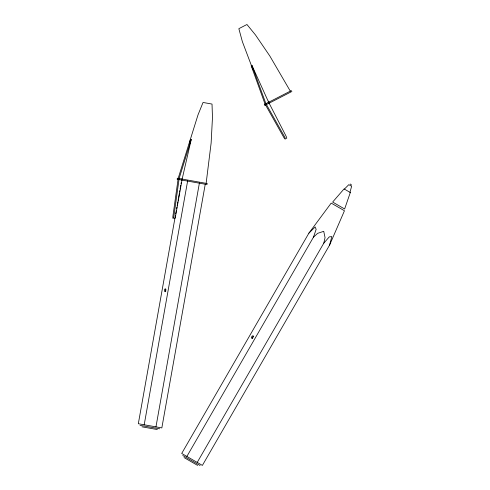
<?xml version="1.0" encoding="UTF-8"?>
<svg xmlns="http://www.w3.org/2000/svg" width="490" height="490" viewBox="0 0 490 490"><rect width="100%" height="100%" fill="white"/><g stroke="black" fill="none" stroke-linecap="round" stroke-linejoin="round"><path stroke-width="0.73" d="M206.131 183.352L211.129 143.019L212.47 117.502L212.023 104.064L203.044 102.465L197.991 114.923L178.219 178.213M178.091 179.126L172.952 215.949A2.468 0.484 -82.1 0 0 173.08 218.479A2.468 0.484 -82.1 0 0 173.901 216.114L179.168 178.378L191.222 139.472L190.439 139.338L189.238 144.464M178.207 179.414L178.385 178.409M181.343 179.971L181.521 178.966M175.426 215.416L138.321 423.728L161.835 427.917L205.243 184.264M175.696 213.916L176.363 210.155M176.633 208.648L176.902 207.148M177.166 205.641L177.839 201.88M178.103 200.379L178.372 198.873M178.642 197.372L179.309 193.611M179.579 192.105L179.848 190.604M180.118 189.097L180.786 185.336M181.055 183.836L181.318 182.329M144.201 424.775L187.664 180.779M155.961 426.87L199.424 182.874M197.219 462.407L323.817 243.132L325.048 237.626L323.737 231.323L317.63 233.344L313.471 237.16L186.874 456.435M191.222 139.472L182.151 179.077L175.5 216.402A2.468 0.484 -79.9 0 1 174.446 218.534M329.574 245.104L344.458 210.755L331.191 203.099L308.89 233.16L181.704 453.452L202.388 465.396L329.574 245.104L331.834 236.578L329.268 236.891L323.817 243.132M349.989 192.337L351.618 186.274L348.813 184.657L344.378 189.097M313.471 237.16L316.154 229.32L315.137 226.944L308.89 233.16M165.736 289.265L165.338 291.195A1.397 0.772 -79.9 0 0 165.785 291.734M286.43 138.327A2.468 0.484 62.8 0 0 285.976 135.993L268.649 102.275L251.866 65.274L251.156 65.636L265.072 104.113M291.415 90.57L264.306 104.505L264.772 105.417L291.887 91.483M350.215 184.001L351.63 185.085M207.356 183.566L177.343 178.219L177.166 179.23L207.172 184.577M140.011 425.296L159.709 428.805M141.947 426.815L157.37 429.559M182.764 455.498L200.092 465.5M184.069 457.58L197.629 465.414M290.313 91.14L269.849 56.032L255.455 34.919L246.954 24.5L238.844 28.671L242.372 41.644L253.005 69.758M264.998 103.966L283.673 137.176A2.468 0.484 60.6 0 0 285.315 139.111A2.468 0.484 60.6 0 0 284.531 136.735L265.856 103.525L251.866 65.274M268.079 102.563L268.545 103.476M265.249 104.021L265.715 104.934M268.581 101.136L269.335 103.072M252.27 338.425A1.397 0.772 -60 0 1 252.221 338.02L253.25 336.348A1.397 0.772 -60 0 1 253.618 336.232M350.307 192.521L344.635 208.979L332.649 202.058L344.06 188.913L350.307 192.521M252.497 337.971A1.39 0.698 -60 0 0 253.091 335.84A1.39 0.698 -60 0 0 251.517 337.267A1.39 0.698 -60 0 0 252.497 337.971M165.583 291.054A1.39 0.698 -79.9 0 0 165.418 288.843A1.39 0.698 -79.9 0 0 164.419 290.723A1.39 0.698 -79.9 0 0 165.583 291.054"/></g></svg>
